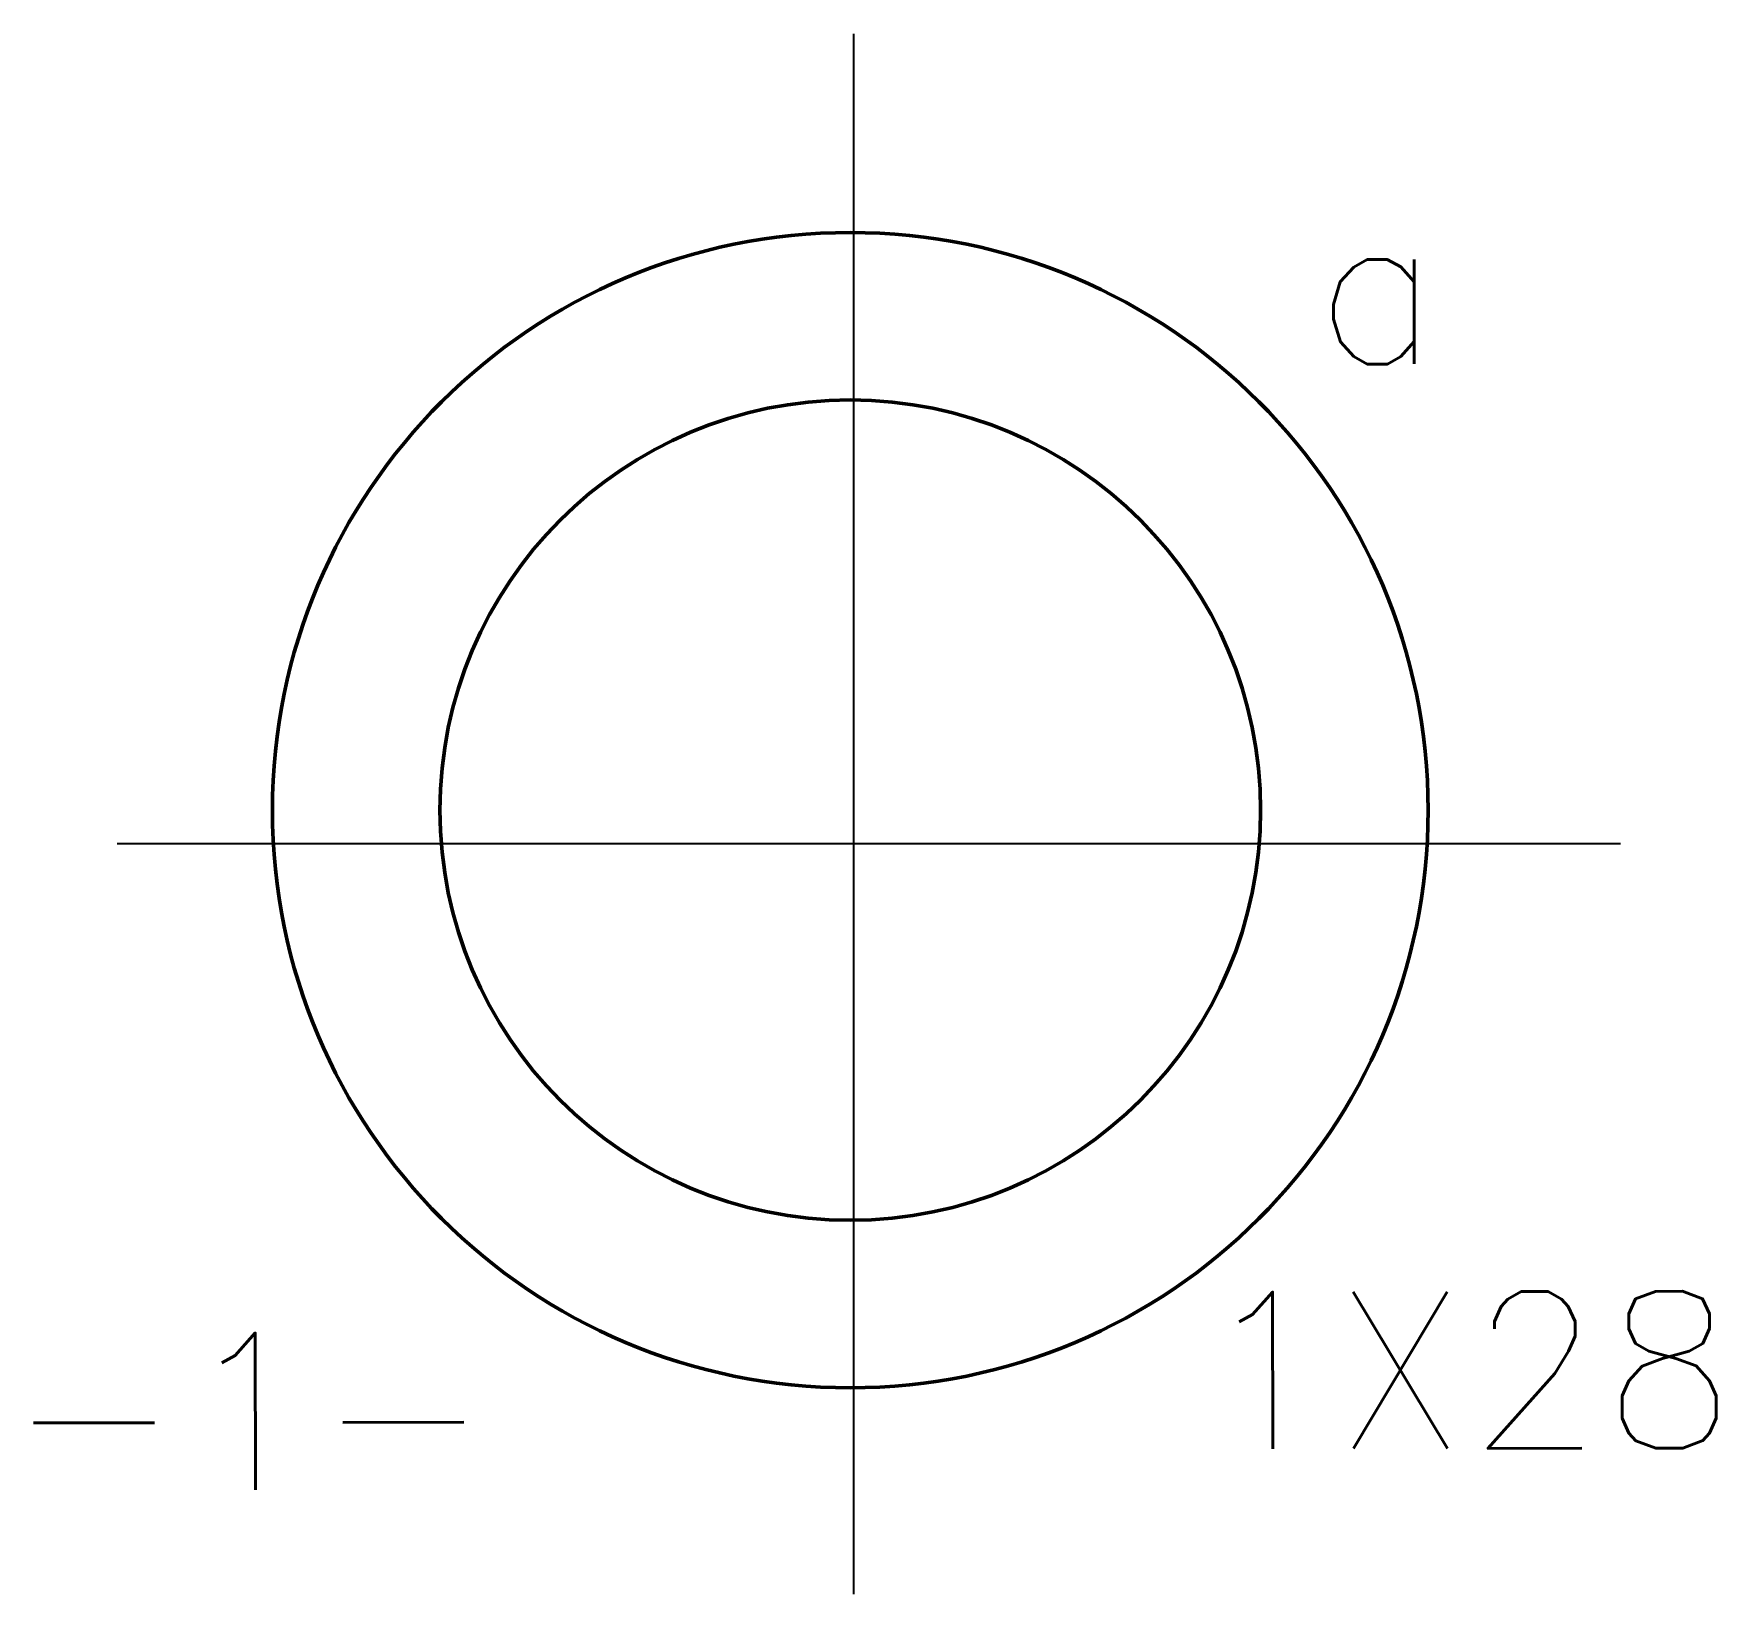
# Model space of a CAD drawing. Header units: millimetres. Extents: x 2574002 to 2575007, y 2704934 to 2705866.
import ezdxf

# ---------------------------------------------------------------- set-up
doc = ezdxf.new("R2010")
doc.units = ezdxf.units.MM
doc.layers.add('Eletrico', color=5, linetype='Continuous')
doc.styles.add('50-175', font='romans.shx', dxfattribs={"height": 0.0875})

msp = doc.modelspace()

# ---------------------------------------------------------------- linework, layer by layer
at = {"color": 7, "lineweight": 50}
for radius in [344.9, 244.9]:
    msp.add_circle((2574489.6, 2705402.7), radius, dxfattribs=at)
at = {"layer": 'Eletrico', "color": 7, "true_color": 0xffffff}
for p, q in [((2574491.7, 2704934.5), (2574491.7, 2705866.3)), ((2574949.3, 2705382.5), (2574052, 2705382.5))]:
    msp.add_line(p, q, dxfattribs=at)

# ---------------------------------------------------------------- texts
at = {"layer": 'Eletrico', "color": 3, "lineweight": 0, "style": '50-175'}
for s, height, p in [('a', 93.6, (2574766.1, 2705669)), ('1X28', 93.59, (2574697.7, 2705021.3)), ('-1-', 93.59, (2573986.2, 2704996.7))]:
    msp.add_text(s, height=height, rotation=0.1, dxfattribs=at).set_placement(p)

doc.saveas('drawing.dxf')
